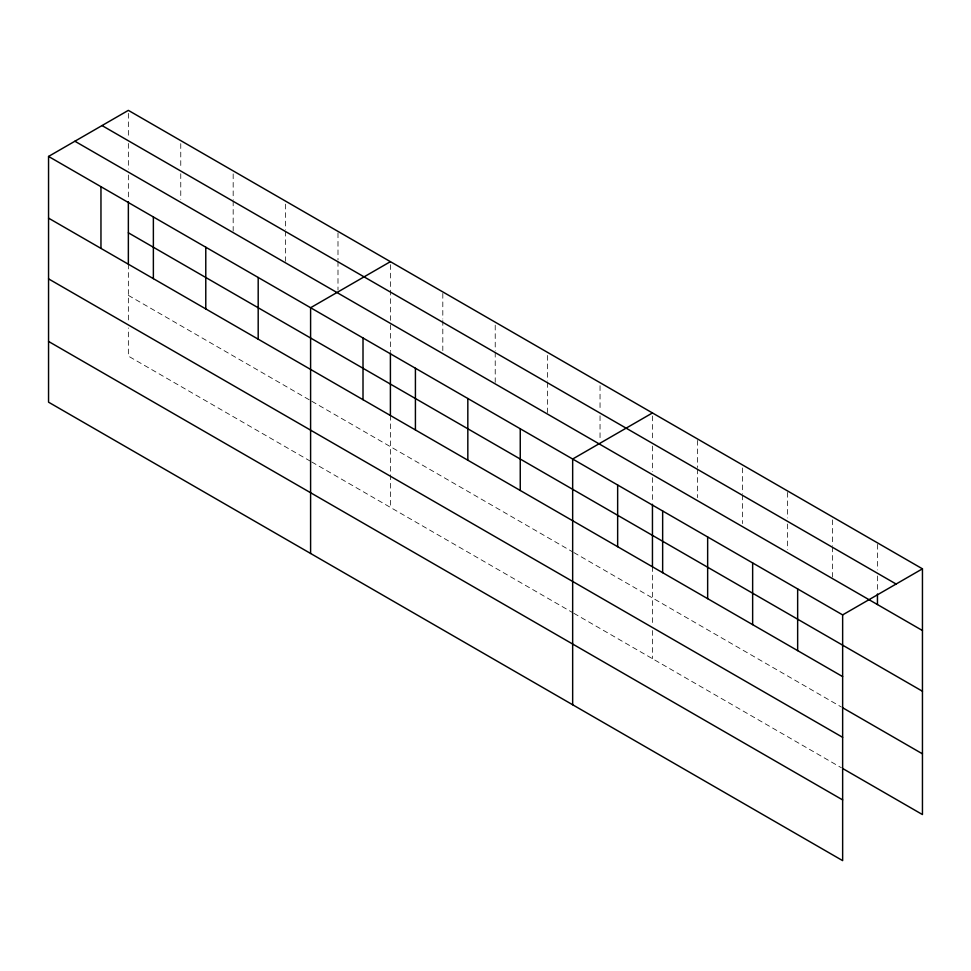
<?xml version="1.0" encoding="UTF-8"?>
<svg xmlns="http://www.w3.org/2000/svg" width="971" height="971" viewBox="0 0 971 971"><rect width="100%" height="100%" fill="white"/><g stroke="black" fill="none" stroke-linecap="round" stroke-linejoin="round"><path stroke-width="0.73" stroke-dasharray="4.86 3.64" d="M128.354 295.366L310.477 400.513M311.788 401.266L572.526 551.807M573.837 552.56L841.456 707.07M310.477 461.249L128.354 356.102L128.354 327.955M311.788 462.002L572.526 612.543M573.837 613.296L841.456 767.806M877.456 544.355L877.456 569.941M877.456 575.961L877.456 592.504M832.45 519.873L832.45 545.459M832.45 546.964L832.45 577.065M787.457 492.394L787.457 517.98M787.457 524L787.457 549.574M742.451 467.925L742.451 493.499M742.451 495.004L742.451 523.6M697.457 440.433L697.457 467.524M697.457 469.029L697.457 497.613M652.451 415.964L652.451 440.033M652.451 446.053L652.451 471.639M652.451 477.611L652.451 502.796M652.451 566.663L652.451 624.62M652.451 630.543L652.451 658.69M600.042 385.705L600.042 409.774M600.042 415.794L600.042 439.875M547.632 355.447L547.632 381.02M547.632 382.525L547.632 412.626M495.222 325.188L495.222 350.762M495.222 352.267L495.222 382.368M442.812 293.424L442.812 318.998M442.812 320.503L442.812 350.604M390.403 264.67L390.403 320.345M390.403 324.836L390.403 351.502M390.403 415.37L390.403 473.326M390.403 474.807L390.403 507.396M337.993 232.906L337.993 259.985M337.993 261.49L337.993 290.086M285.583 204.153L285.583 229.726M285.583 231.232L285.583 261.333M233.174 173.894L233.174 199.468M233.174 200.973L233.174 231.074M180.764 143.635L180.764 167.704M180.764 173.724L180.764 199.31M128.354 113.376L128.354 137.445M128.354 143.465L128.354 169.051M128.354 175.023L128.354 198.727M128.354 264.076L128.354 322.032"/><path stroke-width="1.46" d="M48.55 156.44L842.646 614.898L842.646 860.634L48.55 402.176L48.55 156.44L128.354 110.366L922.45 568.824L922.45 814.56L842.743 768.547M390.403 261.66L310.599 307.734L310.599 553.47M652.451 412.954L572.659 459.028L572.659 704.764M842.646 614.898L922.45 568.824M102.016 125.562L896.112 584.032M74.888 141.232L922.45 630.531M128.354 232.797L922.45 691.255M48.55 218.135L842.646 676.605M842.743 707.81L922.45 753.836M48.55 278.859L842.646 737.329M48.55 341.44L842.646 799.91M877.456 594.009L877.456 604.545M797.652 588.924L797.652 650.619M752.646 562.949L752.646 624.644M707.653 536.963L707.653 598.658M662.647 510.989L662.647 572.684M652.451 504.277L652.451 566.663M617.653 485.002L617.653 546.697M520.25 428.769L520.25 490.464M467.828 398.511L467.828 460.205M415.418 368.252L415.418 429.947M390.403 352.983L390.403 415.37M363.008 337.993L363.008 399.688M258.189 277.475L258.189 339.17M205.779 247.217L205.779 308.912M153.369 216.958L153.369 278.653M128.354 201.689L128.354 264.076M100.96 186.699L100.96 248.394"/></g></svg>
